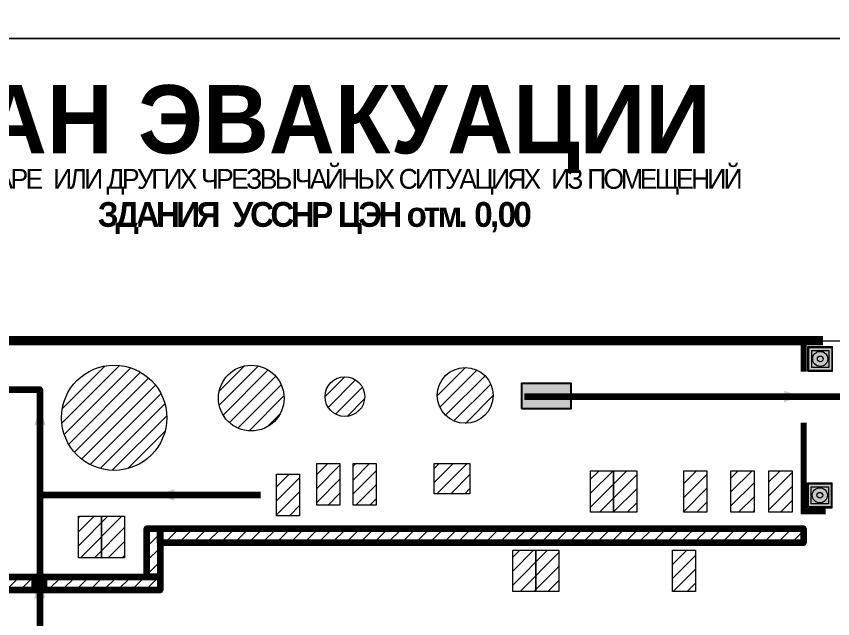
# Model space of a CAD drawing. Header units: millimetres. Extents: x 13810 to 67229, y 12374 to 21950.
# Drawn here: x 19265.5 to 19528.7, y 13964.9 to 14159.1 of the extents above; entities that cross this region are included whole.
import ezdxf

# ---------------------------------------------------------------- set-up
doc = ezdxf.new("R2010")
doc.units = ezdxf.units.MM
doc.layers.add('План_Штампы', color=7, linetype='Continuous')
doc.styles.add('обычный', font='arial.ttf')
pattern_1 = [(45, (-1655.915, 12354.516), (-2.24506403, 2.24506403), [])]

# ---------------------------------------------------------------- blocks, each defined once
blk = doc.blocks.new('A$C32E8229D')
at = {"true_color": 0xffffff}
blk.add_hatch(color=7, dxfattribs=at).paths.add_polyline_path([(0, 0), (0, -8), (16, -8), (16, 0)])
h = blk.add_hatch(color=126)
h.paths.add_polyline_path([(0.2, -0.2), (15.8, -0.2), (15.8, -7.8), (0.2, -7.8)])
h.paths.add_polyline_path([(13.49, -2.05), (12.08, -2.05), (11.37, -2.63, 0.162397), (11.29, -2.84), (11.29, -3.63), (10.35, -3.63), (10.35, -4.05), (11.68, -4.05), (11.68, -3.48), (12.26, -4.28), (11.29, -5.1), (11.29, -6.78), (11.85, -6.78), (11.85, -5.44), (12.8, -4.64), (12.8, -5.94), (14.46, -5.94), (14.46, -5.39), (13.45, -5.39), (13.45, -3.97), (12.46, -2.59), (13.15, -2.59), (13.69, -3.34), (14.18, -3)], flags=16)
h.paths.add_polyline_path([(10.74, -1.82, 1), (11.8, -1.82, 1)], flags=16)
h.paths.add_polyline_path([(9.39, -3.59), (5.99, -3.59), (6.56, -3.03), (5.91, -3.03), (5.1, -3.83), (5.91, -4.64), (6.56, -4.64), (5.99, -4.09), (9.39, -4.09)], flags=16)
h.paths.add_polyline_path([(4.29, -1.08), (1.72, -1.08), (1.72, -6.6), (4.29, -6.6)], flags=16)
at = {"color": 126}
blk.add_lwpolyline([(16, -8), (0, -8), (0, 0), (16, 0)], close=True, dxfattribs=at)
blk = doc.blocks.new('A$C54414219')
at = {"true_color": 0xffffff}
h = blk.add_hatch(color=7, dxfattribs=at)
h.paths.add_polyline_path([(2.39, -9.45), (2.39, -18.3), (11.23, -18.3), (11.23, -9.45)], flags=0)
h.paths.add_polyline_path([(10.71, -13.87, -1), (2.92, -13.87, -1)], flags=0)
h.paths.add_polyline_path([(8.3, -13.87, -1), (5.33, -13.87, -1)], flags=0)
h.paths.add_polyline_path([(0.41, -7.47), (0.41, -20.27), (13.21, -20.27), (13.21, -7.47)])
h.paths.add_polyline_path([(0.92, -19.77), (12.71, -19.77), (12.71, -7.98), (0.92, -7.98)], flags=16)
h.paths.add_polyline_path([(11.23, -9.45), (11.23, -18.3), (2.39, -18.3), (2.39, -9.45)], flags=0)
at = {"lineweight": 5}
h = blk.add_hatch(color=242, dxfattribs=at)
h.paths.add_polyline_path([(12.71, -7.98), (0.92, -7.98), (0.92, -19.77), (12.71, -19.77)])
h.paths.add_polyline_path([(11.23, -18.3), (2.39, -18.3), (2.39, -9.45), (11.23, -9.45)], flags=16)
h.paths.add_polyline_path([(10.71, -13.87, -1), (2.92, -13.87, -1)], flags=0)
h.paths.add_polyline_path([(8.3, -13.87, -1), (5.33, -13.87, -1)], flags=0)
at = {"true_color": 0xffffff}
h = blk.add_hatch(color=7, dxfattribs=at)
h.paths.add_polyline_path([(2.39, -9.45), (2.39, -18.3), (11.23, -18.3), (11.23, -9.45)])
h.paths.add_polyline_path([(10.71, -13.87, -1), (2.92, -13.87, -1)], flags=16)
h.paths.add_polyline_path([(8.3, -13.87, -1), (5.33, -13.87, -1)], flags=0)
at = {"lineweight": 5}
h = blk.add_hatch(color=242, dxfattribs=at)
h.paths.add_polyline_path([(2.92, -13.87, 1), (10.71, -13.87, 1)])
h.paths.add_polyline_path([(8.3, -13.87, -1), (5.33, -13.87, -1)], flags=16)
at = {"color": 242, "lineweight": 5}
for p, q in [((0.41, -20.27), (0.41, -7.47)), ((0.41, -7.47), (13.21, -7.47)), ((0.41, -7.47), (13.21, -7.47)), ((13.21, -20.27), (13.21, -7.47)), ((0.41, -20.27), (13.21, -20.27))]:
    blk.add_line(p, q, dxfattribs=at)
for points in [[(0.92, -7.98), (12.71, -7.98), (12.71, -19.77), (0.92, -19.77)], [(2.39, -9.45), (11.23, -9.45), (11.23, -18.3), (2.39, -18.3)]]:
    blk.add_lwpolyline(points, close=True, dxfattribs=at)
for radius in [3.89, 1.49]:
    blk.add_circle((6.81, -13.87), radius, dxfattribs=at)

msp = doc.modelspace()

# ---------------------------------------------------------------- hatches: boundary and pattern name
at = {"lineweight": 0}
h = msp.add_hatch(dxfattribs=at)
h.set_pattern_fill('ANSI31', color=256)
h.set_pattern_definition(pattern_1)
h.paths.add_polyline_path([(19214.8, 13984.96, 1), (19227.6, 13984.96, 1)])
h.paths.add_polyline_path([(19249.71, 13985.2, 1), (19236.91, 13985.2, 1)])
h.paths.add_polyline_path([(19271.44, 13978.4), (19213.41, 13978.4), (19213.41, 13974.04), (19271.44, 13974.04)])
h.paths.add_polyline_path([(19311.83, 13978.4), (19307.58, 13978.4), (19274.33, 13978.4), (19274.33, 13974.04), (19311.83, 13974.04)])
h.paths.add_polyline_path([(19311.83, 13993.94), (19307.58, 13993.94), (19307.58, 13978.4), (19311.83, 13978.4)])
h.paths.add_polyline_path([(19519.32, 13993.94), (19311.83, 13993.94), (19311.83, 13989.3), (19519.32, 13989.3)])
h.paths.add_polyline_path([(19292.92, 13997.9), (19285.46, 13997.9), (19285.46, 13984.52), (19292.92, 13984.52)])
h.paths.add_polyline_path([(19300.38, 13997.9), (19292.92, 13997.9), (19292.92, 13984.52), (19300.38, 13984.52)])
h.paths.add_polyline_path([(19313.96, 14029.66, 1), (19280.05, 14029.66, 1)])
h.paths.add_polyline_path([(19351.8, 14035.98, 1), (19330.64, 14035.98, 1)])
h.paths.add_polyline_path([(19377.81, 14036.47, 1), (19365.01, 14036.47, 1)])
h.paths.add_polyline_path([(19419.22, 14036.86, 1), (19401.21, 14036.86, 1)])
h.paths.add_polyline_path([(19356.82, 14011.47), (19349.36, 14011.47), (19349.36, 13998.09), (19356.82, 13998.09)])
h.paths.add_polyline_path([(19369.83, 14014.92), (19362.37, 14014.92), (19362.37, 14001.53), (19369.83, 14001.53)])
h.paths.add_polyline_path([(19381.5, 14014.92), (19374.04, 14014.92), (19374.04, 14001.53), (19381.5, 14001.53)])
h.paths.add_polyline_path([(19411.72, 14014.92), (19400.25, 14014.92), (19400.25, 14005.17), (19411.72, 14005.17)])
h.paths.add_polyline_path([(19458.07, 14012.58), (19450.61, 14012.58), (19450.61, 13999.19), (19458.07, 13999.19)])
h.paths.add_polyline_path([(19465.53, 14012.58), (19458.07, 14012.58), (19458.07, 13999.19), (19465.53, 13999.19)])
h.paths.add_polyline_path([(19488.14, 14012.58), (19480.68, 14012.58), (19480.68, 13999.19), (19488.14, 13999.19)])
h.paths.add_polyline_path([(19503.38, 14012.58), (19495.92, 14012.58), (19495.92, 13999.19), (19503.38, 13999.19)])
h.paths.add_polyline_path([(19515.62, 14012.58), (19508.16, 14012.58), (19508.16, 13999.19), (19515.62, 13999.19)])
h = msp.add_hatch(dxfattribs=at)
h.set_pattern_fill('ANSI31', color=256)
h.set_pattern_definition(pattern_1)
h.paths.add_polyline_path([(19227.39, 13927.5), (19182.89, 13927.5), (19182.89, 13915.49), (19227.39, 13915.49)])
h.paths.add_polyline_path([(19227.39, 13905.97), (19182.89, 13905.97), (19182.89, 13893.96), (19227.39, 13893.96)])
h.paths.add_polyline_path([(19352.58, 13929.44), (19271.27, 13929.44), (19271.27, 13917.43), (19352.58, 13917.43)])
h.paths.add_polyline_path([(19352.58, 13904.75), (19290.87, 13904.75), (19290.87, 13892.74), (19352.58, 13892.74)])
h.paths.add_polyline_path([(19328.15, 13960.87), (19318.87, 13960.87), (19318.87, 13948.62), (19328.15, 13948.62)])
h.paths.add_polyline_path([(19432.98, 13986.99), (19425.52, 13986.99), (19425.52, 13973.61), (19432.98, 13973.61)])
h.paths.add_polyline_path([(19440.45, 13986.99), (19432.98, 13986.99), (19432.98, 13973.61), (19440.45, 13973.61)])
h.paths.add_polyline_path([(19484.48, 13986.99), (19477.01, 13986.99), (19477.01, 13973.61), (19484.48, 13973.61)])
h.paths.add_polyline_path([(19526.39, 13960.46), (19501.75, 13960.46), (19501.75, 13952.13), (19526.39, 13952.13)])
h.paths.add_polyline_path([(19558.69, 13958.78, 1), (19537.54, 13958.78, 1)])
h.paths.add_polyline_path([(19565.59, 13987.44), (19552.2, 13987.44), (19552.2, 13979.98), (19565.59, 13979.98)])
h.paths.add_polyline_path([(19565.59, 13994.9), (19552.2, 13994.9), (19552.2, 13987.44), (19565.59, 13987.44)])

# ---------------------------------------------------------------- linework, layer by layer
at = {"color": 126, "lineweight": 0, "true_color": 0x008754}
for points in [[(19059.64, 14546.92), (19659.64, 14546.92), (19659.64, 14151.92), (19059.64, 14151.92)], [(19059.64, 14151.92), (19659.64, 14151.92), (19659.64, 13756.92), (19059.64, 13756.92)]]:
    msp.add_lwpolyline(points, close=True, dxfattribs=at)
at = {"lineweight": 0}
for points, const_width in [([(19525.57, 14054.5), (19254.42, 14054.5)], 3), ([(19519.34, 14054.5), (19519.34, 14044.53)], 2), ([(19519.34, 14028.07), (19519.34, 13999.51), (19526.46, 13999.51)], 2)]:
    msp.add_lwpolyline(points, dxfattribs=dict(at, const_width=const_width))
msp.add_lwpolyline([(19525.57, 14054.5), (19555.8, 14054.5)], dxfattribs=at)
at = {"color": 126, "lineweight": 100, "true_color": 0x008754}
for points in [[(19429.33, 14036.54), (19581.14, 14036.54), (19581.14, 14050.63)], [(19247.87, 14048.99), (19247.87, 14038.73), (19272.99, 14038.73), (19272.99, 13950.08), (19179.49, 13950.08), (19179.49, 13991.3), (19201.95, 13991.3), (19201.95, 14010.65)], [(19344.15, 14004.73), (19272.99, 14004.73)]]:
    msp.add_lwpolyline(points, dxfattribs=at)
at = {"lineweight": 0}
for points in [[(19362.37, 14014.92), (19369.83, 14014.92), (19369.83, 14001.53), (19362.37, 14001.53)], [(19374.04, 14014.92), (19381.5, 14014.92), (19381.5, 14001.53), (19374.04, 14001.53)], [(19400.25, 14014.92), (19411.72, 14014.92), (19411.72, 14005.17), (19400.25, 14005.17)], [(19450.61, 14012.58), (19458.07, 14012.58), (19458.07, 13999.19), (19450.61, 13999.19)], [(19458.07, 14012.58), (19465.53, 14012.58), (19465.53, 13999.19), (19458.07, 13999.19)], [(19480.68, 14012.58), (19488.14, 14012.58), (19488.14, 13999.19), (19480.68, 13999.19)], [(19495.92, 14012.58), (19503.38, 14012.58), (19503.38, 13999.19), (19495.92, 13999.19)], [(19508.16, 14012.58), (19515.62, 14012.58), (19515.62, 13999.19), (19508.16, 13999.19)], [(19349.36, 14011.47), (19356.82, 14011.47), (19356.82, 13998.09), (19349.36, 13998.09)], [(19285.46, 13997.9), (19292.92, 13997.9), (19292.92, 13984.52), (19285.46, 13984.52)], [(19292.92, 13997.9), (19300.38, 13997.9), (19300.38, 13984.52), (19292.92, 13984.52)], [(19425.52, 13986.99), (19432.98, 13986.99), (19432.98, 13973.61), (19425.52, 13973.61)], [(19432.98, 13986.99), (19440.45, 13986.99), (19440.45, 13973.61), (19432.98, 13973.61)], [(19477.01, 13986.99), (19484.48, 13986.99), (19484.48, 13973.61), (19477.01, 13973.61)]]:
    msp.add_lwpolyline(points, close=True, dxfattribs=at)
at = {"lineweight": 100}
for points in [[(19311.83, 13978.4), (19307.58, 13978.4), (19307.58, 13993.94), (19311.83, 13993.94)], [(19311.83, 13993.94), (19519.32, 13993.94), (19519.32, 13989.3), (19311.83, 13989.3)], [(19213.41, 13978.4), (19311.83, 13978.4), (19311.83, 13974.04), (19213.41, 13974.04)], [(19271.44, 13978.4), (19274.33, 13978.4), (19274.33, 13974.04), (19271.44, 13974.04)]]:
    msp.add_lwpolyline(points, close=True, dxfattribs=at)
at = {"lineweight": 0}
for centre, radius in [((19297.01, 14029.66), 16.96), ((19341.22, 14035.98), 10.58), ((19410.22, 14036.86), 9), ((19371.41, 14036.47), 6.4)]:
    msp.add_circle(centre, radius, dxfattribs=at)
at = {"layer": 'План_Штампы', "color": 126, "true_color": 0x008754}
for points in [[(19513.06, 14034.71), (19513.07, 14038.37), (19518.69, 14036.56)], [(19274.92, 14027.23), (19271.26, 14027.23), (19273.07, 14032.85)], [(19316.42, 14006.62), (19316.42, 14002.96), (19310.79, 14004.76)], [(19274.85, 13971.49), (19271.19, 13971.49), (19272.99, 13977.11)]]:
    msp.add_solid(points, dxfattribs=at)

# ---------------------------------------------------------------- block references
at = {"xscale": 0.625, "yscale": 0.625, "zscale": 0.625}
for p in [(19520.44, 14057.29), (19520.31, 14013.33)]:
    msp.add_blockref('A$C54414219', p, dxfattribs=at)
at = {"layer": 'План_Штампы', "color": 126, "true_color": 0x008754, "xscale": -1}
msp.add_blockref('A$C32E8229D', (19444.34, 14040.68), dxfattribs=at)

# ---------------------------------------------------------------- texts
at = {"lineweight": 0, "insert": (19212.28, 14136.88), "char_height": 22, "width": 493.8901, "attachment_point": 1, "style": 'обычный'}
msp.add_mtext('{\\fProxima Nova Rg|b1|i0|c204|p2;ПЛАН ЭВАКУАЦИИ}', dxfattribs=at)
at = {"color": 0, "lineweight": 0, "insert": (19361.27, 14110.04), "char_height": 8, "width": 449.2158, "attachment_point": 5, "style": 'обычный'}
msp.add_mtext('{\\fArial Black|b1|i0|c204|p34;\\H2x;\\T0.85;  \\fArial Narrow|b0|i0|c204|p34;\\H0.8x;\\W0.9;\\P\\fProxima Nova Rg|b0|i0|c204|p2;\\H0.5x;\\W1;\\C256;ПРИ ПОЖАРЕ  ИЛИ ДРУГИХ ЧРЕЗВЫЧАЙНЫХ СИТУАЦИЯХ  ИЗ ПОМЕЩЕНИЙ \\fProxima Nova Rg|b1|i0|c204|p2;\\H1.25x;\\PЗДАНИЯ  УССНР ЦЭН отм. 0,00}', dxfattribs=at)

doc.saveas('drawing.dxf')
